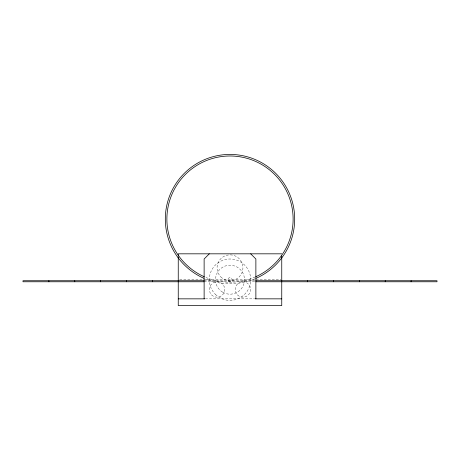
<?xml version="1.0" encoding="UTF-8"?>
<svg xmlns="http://www.w3.org/2000/svg" width="460" height="460" viewBox="0 0 460 460"><rect width="100%" height="100%" fill="white"/><g stroke="black" fill="none" stroke-linecap="round" stroke-linejoin="round"><path stroke-width="0.34" stroke-dasharray="2.3 1.72" d="M179.676 279.697L281.037 279.697M204.125 280.732L255.156 280.732M204.125 281.767L255.156 281.767M205.373 298.845L254.627 298.845M230 280.732L230 281.767M255.15 277.006A63.123 63.123 0 0 1 205.511 277.294M255.409 278.605A64.688 64.688 0 0 1 205.246 278.875M228.534 281.163A2.07 2.07 0 0 0 232.001 280.232A2.07 2.07 0 0 0 229.465 277.702A2.07 2.07 0 0 0 228.534 281.163M220.852 276.943A12.937 12.937 0 0 0 242.495 271.147A12.937 12.937 0 0 0 226.653 255.3A12.937 12.937 0 0 0 220.852 276.943M237.481 294.946A7.716 7.716 0 0 0 250.389 291.485A7.716 7.716 0 0 0 240.942 282.032A7.716 7.716 0 0 0 237.481 294.946M211.606 294.946A7.716 7.716 0 0 0 224.514 291.485A7.716 7.716 0 0 0 215.067 282.032A7.716 7.716 0 0 0 211.606 294.946M215.361 294.337A20.7 20.7 0 0 0 249.993 285.056A20.7 20.7 0 0 0 224.641 259.704A20.7 20.7 0 0 0 215.361 294.337M222.755 292.249A14.49 14.49 0 0 0 244.49 279.697A14.49 14.49 0 0 0 222.755 267.151A14.49 14.49 0 0 0 222.755 292.249"/><path stroke-width="0.69" d="M209.3 253.822L204.125 258.997L204.125 298.845M281.75 253.822L178.25 253.822L178.25 255.254M204.125 280.732L23 280.732L23 281.767L204.125 281.767M255.875 280.732L437 280.732L437 281.767L255.875 281.767M178.25 298.845L204.66 298.845M255.34 298.845L281.75 298.845M250.7 253.822L255.875 258.997L255.875 298.845M411.125 280.732L411.125 281.767M385.25 280.732L385.25 281.767M359.375 280.732L359.375 281.767M333.5 280.732L333.5 281.767M307.625 280.732L307.625 281.767M281.75 255.967L281.75 305.572L178.25 305.572L178.25 256.68M152.375 280.732L152.375 281.767M126.5 280.732L126.5 281.767M100.625 280.732L100.625 281.767M74.75 280.732L74.75 281.767M48.875 280.732L48.875 281.767M204.188 276.713A63.123 63.123 0 0 1 180.291 180.211A63.123 63.123 0 0 1 279.709 180.211A63.123 63.123 0 0 1 255.812 276.713M203.941 278.317A64.688 64.688 0 0 1 178.969 179.36A64.688 64.688 0 0 1 281.031 179.36A64.688 64.688 0 0 1 256.059 278.317"/></g></svg>
